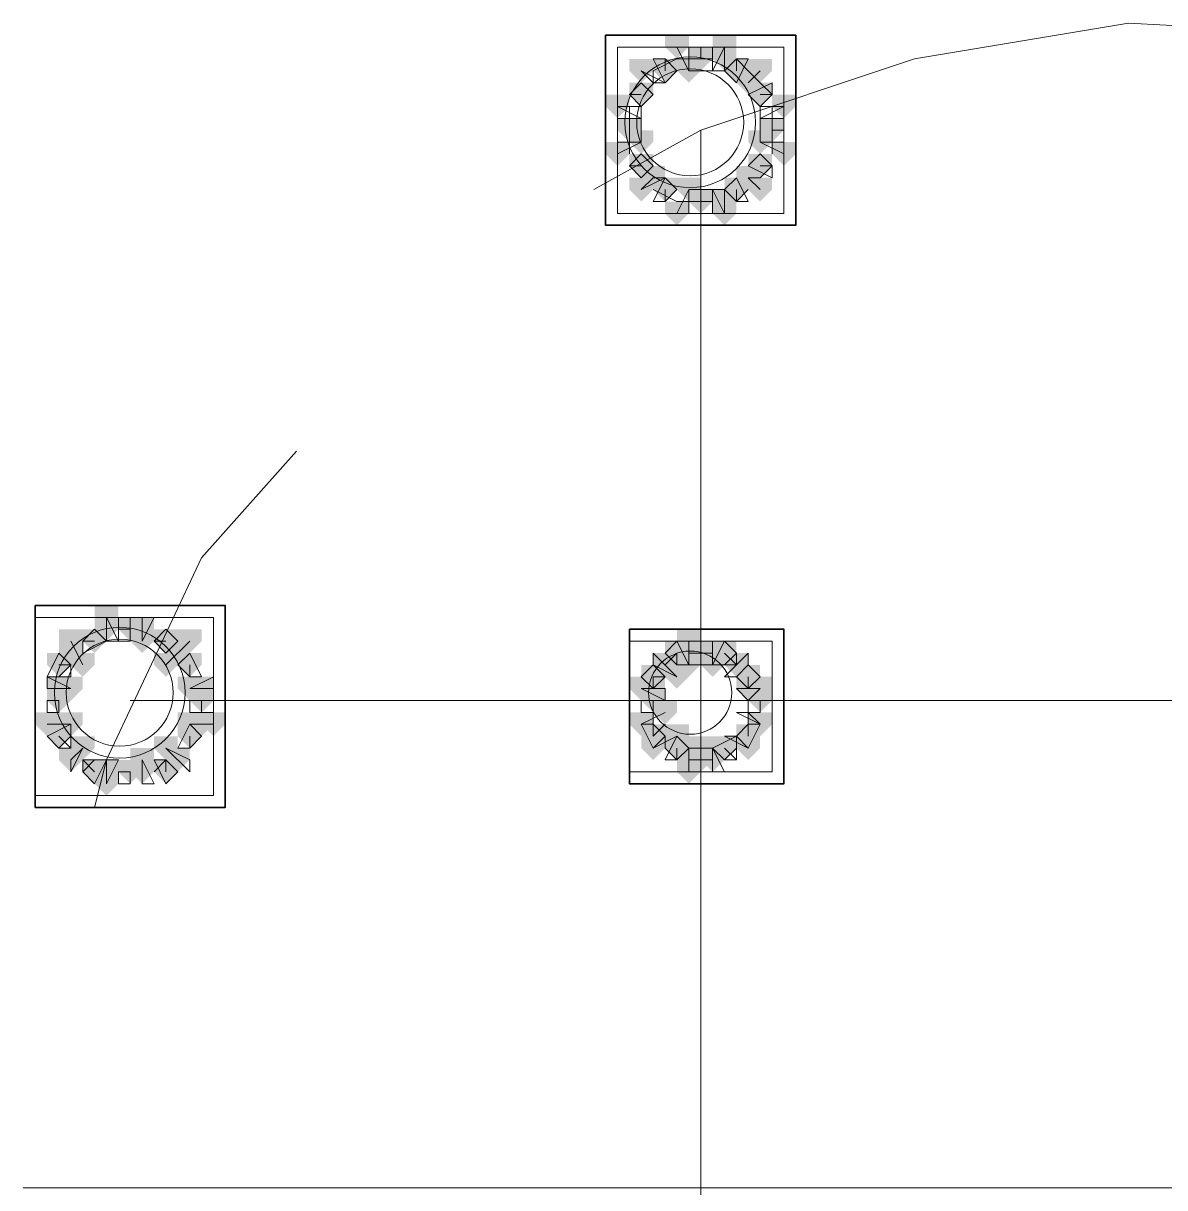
# Model space of a CAD drawing. Header units: millimetres. Extents: x 2315 to 4619, y 1334 to 1897.
# Drawn here: x 4040.04 to 4045.9, y 1554.71 to 1560.69 of the extents above; entities that cross this region are included whole.
import ezdxf

# ---------------------------------------------------------------- set-up
doc = ezdxf.new("R2010")
doc.units = ezdxf.units.MM
for name, color, linetype, true_color in [('PDF_10', 7, 'Continuous', 0x00b85c), ('PDF_AXIS', 7, 'Continuous', 0x00b85c), ('PDF_柱构件', 7, 'Continuous', 0x00b85c), ('PDF_转运站初步方案', 7, 'Continuous', 0x00b85c)]:
    doc.layers.add(name, color=color, linetype=linetype, true_color=true_color)
doc.layers.add('PDF_中心线层', color=1, linetype='Continuous')
doc.layers.add('PDF_粗实线层', color=7, linetype='Continuous')

msp = doc.modelspace()

# ---------------------------------------------------------------- hatches: boundary and pattern name
at = {"layer": 'PDF_10', "transparency": 33554559}
for points in [[(4043.5188, 1560.5703), (4043.4577, 1560.5703), (4043.4577, 1560.5093), (4043.5188, 1560.4482), (4043.5799, 1560.5093), (4043.5799, 1560.5703)], [(4043.5188, 1560.5703), (4043.4577, 1560.5703), (4043.4577, 1560.5093), (4043.5188, 1560.4482), (4043.5799, 1560.5093), (4043.5799, 1560.5703)], [(4043.3355, 1560.5093), (4043.2745, 1560.5093), (4043.2745, 1560.4482), (4043.3355, 1560.3871), (4043.3966, 1560.4482), (4043.3966, 1560.5093)], [(4043.3355, 1560.5093), (4043.2745, 1560.5093), (4043.2745, 1560.4482), (4043.3355, 1560.3871), (4043.3966, 1560.4482), (4043.3966, 1560.5093)], [(4043.702, 1560.5093), (4043.641, 1560.5093), (4043.641, 1560.4482), (4043.702, 1560.3871), (4043.7631, 1560.4482), (4043.7631, 1560.5093)], [(4043.702, 1560.5093), (4043.641, 1560.5093), (4043.641, 1560.4482), (4043.702, 1560.3871), (4043.7631, 1560.4482), (4043.7631, 1560.5093)], [(4043.2134, 1560.3871), (4043.1523, 1560.3871), (4043.1523, 1560.326), (4043.2134, 1560.2649), (4043.2745, 1560.326), (4043.2745, 1560.3871)], [(4043.2134, 1560.3871), (4043.1523, 1560.3871), (4043.1523, 1560.326), (4043.2134, 1560.2649), (4043.2745, 1560.326), (4043.2745, 1560.3871)], [(4043.8242, 1560.3871), (4043.7631, 1560.3871), (4043.7631, 1560.326), (4043.8242, 1560.2649), (4043.8853, 1560.326), (4043.8853, 1560.3871)], [(4043.8242, 1560.3871), (4043.7631, 1560.3871), (4043.7631, 1560.326), (4043.8242, 1560.2649), (4043.8853, 1560.326), (4043.8853, 1560.3871)], [(4043.1523, 1560.2039), (4043.0912, 1560.2039), (4043.0912, 1560.1428), (4043.1523, 1560.0817), (4043.2134, 1560.1428), (4043.2134, 1560.2039)], [(4043.1523, 1560.2039), (4043.0912, 1560.2039), (4043.0912, 1560.1428), (4043.1523, 1560.0817), (4043.2134, 1560.1428), (4043.2134, 1560.2039)], [(4043.1523, 1560.2039), (4043.0912, 1560.2039), (4043.0912, 1560.1428), (4043.1523, 1560.0817), (4043.2134, 1560.1428), (4043.2134, 1560.2039)], [(4043.8853, 1560.2039), (4043.8242, 1560.2039), (4043.8242, 1560.1428), (4043.8853, 1560.0817), (4043.9464, 1560.1428), (4043.9464, 1560.2039)], [(4043.8853, 1560.2039), (4043.8242, 1560.2039), (4043.8242, 1560.1428), (4043.8853, 1560.0817), (4043.9464, 1560.1428), (4043.9464, 1560.2039)], [(4043.2134, 1560.0206), (4043.1523, 1560.0206), (4043.1523, 1559.9595), (4043.2134, 1559.8985), (4043.2745, 1559.9595), (4043.2745, 1560.0206)], [(4043.2134, 1560.0206), (4043.1523, 1560.0206), (4043.1523, 1559.9595), (4043.2134, 1559.8985), (4043.2745, 1559.9595), (4043.2745, 1560.0206)], [(4043.8242, 1560.0206), (4043.7631, 1560.0206), (4043.7631, 1559.9595), (4043.8242, 1559.8985), (4043.8853, 1559.9595), (4043.8853, 1560.0206)], [(4043.8242, 1560.0206), (4043.7631, 1560.0206), (4043.7631, 1559.9595), (4043.8242, 1559.8985), (4043.8853, 1559.9595), (4043.8853, 1560.0206)], [(4043.3355, 1559.8985), (4043.2745, 1559.8985), (4043.2745, 1559.8374), (4043.3355, 1559.7763), (4043.3966, 1559.8374), (4043.3966, 1559.8985)], [(4043.3355, 1559.8985), (4043.2745, 1559.8985), (4043.2745, 1559.8374), (4043.3355, 1559.7763), (4043.3966, 1559.8374), (4043.3966, 1559.8985)], [(4043.702, 1559.8985), (4043.641, 1559.8985), (4043.641, 1559.8374), (4043.702, 1559.7763), (4043.7631, 1559.8374), (4043.7631, 1559.8985)], [(4043.702, 1559.8985), (4043.641, 1559.8985), (4043.641, 1559.8374), (4043.702, 1559.7763), (4043.7631, 1559.8374), (4043.7631, 1559.8985)], [(4043.5188, 1559.8374), (4043.4577, 1559.8374), (4043.4577, 1559.7763), (4043.5188, 1559.7152), (4043.5799, 1559.7763), (4043.5799, 1559.8374)], [(4043.5188, 1559.8374), (4043.4577, 1559.8374), (4043.4577, 1559.7763), (4043.5188, 1559.7152), (4043.5799, 1559.7763), (4043.5799, 1559.8374)], [(4040.5869, 1557.6385), (4040.5258, 1557.6385), (4040.5258, 1557.5774), (4040.5869, 1557.5163), (4040.648, 1557.5774), (4040.648, 1557.6385)], [(4040.5869, 1557.6385), (4040.5258, 1557.6385), (4040.5258, 1557.5774), (4040.5869, 1557.5163), (4040.648, 1557.5774), (4040.648, 1557.6385)], [(4040.4037, 1557.5774), (4040.3426, 1557.5774), (4040.3426, 1557.5163), (4040.4037, 1557.4552), (4040.4647, 1557.5163), (4040.4647, 1557.5774)], [(4040.4037, 1557.5774), (4040.3426, 1557.5774), (4040.3426, 1557.5163), (4040.4037, 1557.4552), (4040.4647, 1557.5163), (4040.4647, 1557.5774)], [(4040.7701, 1557.5774), (4040.7091, 1557.5774), (4040.7091, 1557.5163), (4040.7701, 1557.4552), (4040.8312, 1557.5163), (4040.8312, 1557.5774)], [(4040.7701, 1557.5774), (4040.7091, 1557.5774), (4040.7091, 1557.5163), (4040.7701, 1557.4552), (4040.8312, 1557.5163), (4040.8312, 1557.5774)], [(4040.7701, 1557.5774), (4040.7091, 1557.5774), (4040.7091, 1557.5163), (4040.7701, 1557.4552), (4040.8312, 1557.5163), (4040.8312, 1557.5774)], [(4043.3966, 1557.5163), (4043.3355, 1557.5163), (4043.3355, 1557.4552), (4043.3966, 1557.3941), (4043.4577, 1557.4552), (4043.4577, 1557.5163)], [(4043.3966, 1557.5163), (4043.3355, 1557.5163), (4043.3355, 1557.4552), (4043.3966, 1557.3941), (4043.4577, 1557.4552), (4043.4577, 1557.5163)], [(4043.5188, 1557.5163), (4043.4577, 1557.5163), (4043.4577, 1557.4552), (4043.5188, 1557.3941), (4043.5799, 1557.4552), (4043.5799, 1557.5163)], [(4043.5188, 1557.5163), (4043.4577, 1557.5163), (4043.4577, 1557.4552), (4043.5188, 1557.3941), (4043.5799, 1557.4552), (4043.5799, 1557.5163)], [(4043.641, 1557.5163), (4043.5799, 1557.5163), (4043.5799, 1557.4552), (4043.641, 1557.3941), (4043.702, 1557.4552), (4043.702, 1557.5163)], [(4043.641, 1557.5163), (4043.5799, 1557.5163), (4043.5799, 1557.4552), (4043.641, 1557.3941), (4043.702, 1557.4552), (4043.702, 1557.5163)], [(4040.2204, 1557.4552), (4040.1593, 1557.4552), (4040.1593, 1557.3941), (4040.2204, 1557.333), (4040.2815, 1557.3941), (4040.2815, 1557.4552)], [(4040.2204, 1557.4552), (4040.1593, 1557.4552), (4040.1593, 1557.3941), (4040.2204, 1557.333), (4040.2815, 1557.3941), (4040.2815, 1557.4552)], [(4040.8923, 1557.4552), (4040.8312, 1557.4552), (4040.8312, 1557.3941), (4040.8923, 1557.333), (4040.9534, 1557.3941), (4040.9534, 1557.4552)], [(4040.8923, 1557.4552), (4040.8312, 1557.4552), (4040.8312, 1557.3941), (4040.8923, 1557.333), (4040.9534, 1557.3941), (4040.9534, 1557.4552)], [(4040.8923, 1557.4552), (4040.8312, 1557.4552), (4040.8312, 1557.3941), (4040.8923, 1557.333), (4040.9534, 1557.3941), (4040.9534, 1557.4552)], [(4043.2745, 1557.3941), (4043.2134, 1557.3941), (4043.2134, 1557.333), (4043.2745, 1557.272), (4043.3355, 1557.333), (4043.3355, 1557.3941)], [(4043.2745, 1557.3941), (4043.2134, 1557.3941), (4043.2134, 1557.333), (4043.2745, 1557.272), (4043.3355, 1557.333), (4043.3355, 1557.3941)], [(4043.7631, 1557.3941), (4043.702, 1557.3941), (4043.702, 1557.333), (4043.7631, 1557.272), (4043.8242, 1557.333), (4043.8242, 1557.3941)], [(4043.7631, 1557.3941), (4043.702, 1557.3941), (4043.702, 1557.333), (4043.7631, 1557.272), (4043.8242, 1557.333), (4043.8242, 1557.3941)], [(4043.7631, 1557.3941), (4043.702, 1557.3941), (4043.702, 1557.333), (4043.7631, 1557.272), (4043.8242, 1557.333), (4043.8242, 1557.3941)], [(4040.2204, 1557.272), (4040.1593, 1557.272), (4040.1593, 1557.2109), (4040.2204, 1557.1498), (4040.2815, 1557.2109), (4040.2815, 1557.272)], [(4040.2204, 1557.272), (4040.1593, 1557.272), (4040.1593, 1557.2109), (4040.2204, 1557.1498), (4040.2815, 1557.2109), (4040.2815, 1557.272)], [(4040.9534, 1557.272), (4040.8923, 1557.272), (4040.8923, 1557.2109), (4040.9534, 1557.1498), (4041.0145, 1557.2109), (4041.0145, 1557.272)], [(4040.9534, 1557.272), (4040.8923, 1557.272), (4040.8923, 1557.2109), (4040.9534, 1557.1498), (4041.0145, 1557.2109), (4041.0145, 1557.272)], [(4043.2745, 1557.272), (4043.2134, 1557.272), (4043.2134, 1557.2109), (4043.2745, 1557.1498), (4043.3355, 1557.2109), (4043.3355, 1557.272)], [(4043.2745, 1557.272), (4043.2134, 1557.272), (4043.2134, 1557.2109), (4043.2745, 1557.1498), (4043.3355, 1557.2109), (4043.3355, 1557.272)], [(4043.8242, 1557.272), (4043.7631, 1557.272), (4043.7631, 1557.2109), (4043.8242, 1557.1498), (4043.8853, 1557.2109), (4043.8853, 1557.272)], [(4043.8242, 1557.272), (4043.7631, 1557.272), (4043.7631, 1557.2109), (4043.8242, 1557.1498), (4043.8853, 1557.2109), (4043.8853, 1557.272)], [(4040.2204, 1557.0887), (4040.1593, 1557.0887), (4040.1593, 1557.0276), (4040.2204, 1556.9666), (4040.2815, 1557.0276), (4040.2815, 1557.0887)], [(4040.2204, 1557.0887), (4040.1593, 1557.0887), (4040.1593, 1557.0276), (4040.2204, 1556.9666), (4040.2815, 1557.0276), (4040.2815, 1557.0887)], [(4040.8923, 1557.0887), (4040.8312, 1557.0887), (4040.8312, 1557.0276), (4040.8923, 1556.9666), (4040.9534, 1557.0276), (4040.9534, 1557.0887)], [(4040.8923, 1557.0887), (4040.8312, 1557.0887), (4040.8312, 1557.0276), (4040.8923, 1556.9666), (4040.9534, 1557.0276), (4040.9534, 1557.0887)], [(4043.2745, 1557.0887), (4043.2134, 1557.0887), (4043.2134, 1557.0276), (4043.2745, 1556.9666), (4043.3355, 1557.0276), (4043.3355, 1557.0887)], [(4043.2745, 1557.0887), (4043.2134, 1557.0887), (4043.2134, 1557.0276), (4043.2745, 1556.9666), (4043.3355, 1557.0276), (4043.3355, 1557.0887)], [(4043.7631, 1557.0887), (4043.702, 1557.0887), (4043.702, 1557.0276), (4043.7631, 1556.9666), (4043.8242, 1557.0276), (4043.8242, 1557.0887)], [(4043.7631, 1557.0887), (4043.702, 1557.0887), (4043.702, 1557.0276), (4043.7631, 1556.9666), (4043.8242, 1557.0276), (4043.8242, 1557.0887)], [(4043.3966, 1557.0276), (4043.3355, 1557.0276), (4043.3355, 1556.9666), (4043.3966, 1556.9055), (4043.4577, 1556.9666), (4043.4577, 1557.0276)], [(4043.3966, 1557.0276), (4043.3355, 1557.0276), (4043.3355, 1556.9666), (4043.3966, 1556.9055), (4043.4577, 1556.9666), (4043.4577, 1557.0276)], [(4043.641, 1557.0276), (4043.5799, 1557.0276), (4043.5799, 1556.9666), (4043.641, 1556.9055), (4043.702, 1556.9666), (4043.702, 1557.0276)], [(4043.641, 1557.0276), (4043.5799, 1557.0276), (4043.5799, 1556.9666), (4043.641, 1556.9055), (4043.702, 1556.9666), (4043.702, 1557.0276)], [(4043.5188, 1556.9666), (4043.4577, 1556.9666), (4043.4577, 1556.9055), (4043.5188, 1556.8444), (4043.5799, 1556.9055), (4043.5799, 1556.9666)], [(4043.5188, 1556.9666), (4043.4577, 1556.9666), (4043.4577, 1556.9055), (4043.5188, 1556.8444), (4043.5799, 1556.9055), (4043.5799, 1556.9666)], [(4040.4037, 1556.9055), (4040.3426, 1556.9055), (4040.3426, 1556.8444), (4040.4037, 1556.7833), (4040.4647, 1556.8444), (4040.4647, 1556.9055)], [(4040.4037, 1556.9055), (4040.3426, 1556.9055), (4040.3426, 1556.8444), (4040.4037, 1556.7833), (4040.4647, 1556.8444), (4040.4647, 1556.9055)], [(4040.5869, 1556.9055), (4040.5258, 1556.9055), (4040.5258, 1556.8444), (4040.5869, 1556.7833), (4040.648, 1556.8444), (4040.648, 1556.9055)], [(4040.5869, 1556.9055), (4040.5258, 1556.9055), (4040.5258, 1556.8444), (4040.5869, 1556.7833), (4040.648, 1556.8444), (4040.648, 1556.9055)], [(4040.7701, 1556.9055), (4040.7091, 1556.9055), (4040.7091, 1556.8444), (4040.7701, 1556.7833), (4040.8312, 1556.8444), (4040.8312, 1556.9055)], [(4040.7701, 1556.9055), (4040.7091, 1556.9055), (4040.7091, 1556.8444), (4040.7701, 1556.7833), (4040.8312, 1556.8444), (4040.8312, 1556.9055)]]:
    msp.add_hatch(color=256, dxfattribs=at).paths.add_polyline_path(points)
at = {"layer": 'PDF_柱构件', "transparency": 33554559}
for points in [[(4043.3966, 1560.6314), (4043.3355, 1560.6314), (4043.3355, 1560.5703), (4043.3966, 1560.5093), (4043.4577, 1560.5703), (4043.4577, 1560.6314)], [(4043.641, 1560.6314), (4043.5799, 1560.6314), (4043.5799, 1560.5703), (4043.641, 1560.5093), (4043.702, 1560.5703), (4043.702, 1560.6314)], [(4043.641, 1560.5703), (4043.5799, 1560.5703), (4043.5799, 1560.5093), (4043.641, 1560.4482), (4043.702, 1560.5093), (4043.702, 1560.5703)], [(4043.2134, 1560.5093), (4043.1523, 1560.5093), (4043.1523, 1560.4482), (4043.2134, 1560.3871), (4043.2745, 1560.4482), (4043.2745, 1560.5093)], [(4043.4577, 1560.5093), (4043.3966, 1560.5093), (4043.3966, 1560.4482), (4043.4577, 1560.3871), (4043.5188, 1560.4482), (4043.5188, 1560.5093)], [(4043.8242, 1560.5093), (4043.7631, 1560.5093), (4043.7631, 1560.4482), (4043.8242, 1560.3871), (4043.8853, 1560.4482), (4043.8853, 1560.5093)], [(4043.7631, 1560.4482), (4043.702, 1560.4482), (4043.702, 1560.3871), (4043.7631, 1560.326), (4043.8242, 1560.3871), (4043.8242, 1560.4482)], [(4043.0912, 1560.326), (4043.0301, 1560.326), (4043.0301, 1560.2649), (4043.0912, 1560.2039), (4043.1523, 1560.2649), (4043.1523, 1560.326)], [(4043.9464, 1560.326), (4043.8853, 1560.326), (4043.8853, 1560.2649), (4043.9464, 1560.2039), (4044.0074, 1560.2649), (4044.0074, 1560.326)], [(4043.2134, 1560.1428), (4043.1523, 1560.1428), (4043.1523, 1560.0817), (4043.2134, 1560.0206), (4043.2745, 1560.0817), (4043.2745, 1560.1428)], [(4043.8242, 1560.1428), (4043.7631, 1560.1428), (4043.7631, 1560.0817), (4043.8242, 1560.0206), (4043.8853, 1560.0817), (4043.8853, 1560.1428)], [(4043.0912, 1560.0817), (4043.0301, 1560.0817), (4043.0301, 1560.0206), (4043.0912, 1559.9595), (4043.1523, 1560.0206), (4043.1523, 1560.0817)], [(4043.9464, 1560.0817), (4043.8853, 1560.0817), (4043.8853, 1560.0206), (4043.9464, 1559.9595), (4044.0074, 1560.0206), (4044.0074, 1560.0817)], [(4043.2745, 1559.9595), (4043.2134, 1559.9595), (4043.2134, 1559.8985), (4043.2745, 1559.8374), (4043.3355, 1559.8985), (4043.3355, 1559.9595)], [(4043.7631, 1559.9595), (4043.702, 1559.9595), (4043.702, 1559.8985), (4043.7631, 1559.8374), (4043.8242, 1559.8985), (4043.8242, 1559.9595)], [(4043.2134, 1559.8985), (4043.1523, 1559.8985), (4043.1523, 1559.8374), (4043.2134, 1559.7763), (4043.2745, 1559.8374), (4043.2745, 1559.8985)], [(4043.4577, 1559.8985), (4043.3966, 1559.8985), (4043.3966, 1559.8374), (4043.4577, 1559.7763), (4043.5188, 1559.8374), (4043.5188, 1559.8985)], [(4043.8242, 1559.8985), (4043.7631, 1559.8985), (4043.7631, 1559.8374), (4043.8242, 1559.7763), (4043.8853, 1559.8374), (4043.8853, 1559.8985)], [(4043.641, 1559.8374), (4043.5799, 1559.8374), (4043.5799, 1559.7763), (4043.641, 1559.7152), (4043.702, 1559.7763), (4043.702, 1559.8374)], [(4043.3966, 1559.7763), (4043.3355, 1559.7763), (4043.3355, 1559.7152), (4043.3966, 1559.6541), (4043.4577, 1559.7152), (4043.4577, 1559.7763)], [(4043.641, 1559.7763), (4043.5799, 1559.7763), (4043.5799, 1559.7152), (4043.641, 1559.6541), (4043.702, 1559.7152), (4043.702, 1559.7763)], [(4040.4647, 1557.6995), (4040.4037, 1557.6995), (4040.4037, 1557.6385), (4040.4647, 1557.5774), (4040.5258, 1557.6385), (4040.5258, 1557.6995)], [(4040.4647, 1557.6385), (4040.4037, 1557.6385), (4040.4037, 1557.5774), (4040.4647, 1557.5163), (4040.5258, 1557.5774), (4040.5258, 1557.6385)], [(4040.648, 1557.6385), (4040.5869, 1557.6385), (4040.5869, 1557.5774), (4040.648, 1557.5163), (4040.7091, 1557.5774), (4040.7091, 1557.6385)], [(4040.2815, 1557.5774), (4040.2204, 1557.5774), (4040.2204, 1557.5163), (4040.2815, 1557.4552), (4040.3426, 1557.5163), (4040.3426, 1557.5774)], [(4040.648, 1557.5774), (4040.5869, 1557.5774), (4040.5869, 1557.5163), (4040.648, 1557.4552), (4040.7091, 1557.5163), (4040.7091, 1557.5774)], [(4040.8923, 1557.5774), (4040.8312, 1557.5774), (4040.8312, 1557.5163), (4040.8923, 1557.4552), (4040.9534, 1557.5163), (4040.9534, 1557.5774)], [(4043.4577, 1557.5774), (4043.3966, 1557.5774), (4043.3966, 1557.5163), (4043.4577, 1557.4552), (4043.5188, 1557.5163), (4043.5188, 1557.5774)], [(4040.2815, 1557.5163), (4040.2204, 1557.5163), (4040.2204, 1557.4552), (4040.2815, 1557.3941), (4040.3426, 1557.4552), (4040.3426, 1557.5163)], [(4040.8312, 1557.5163), (4040.7701, 1557.5163), (4040.7701, 1557.4552), (4040.8312, 1557.3941), (4040.8923, 1557.4552), (4040.8923, 1557.5163)], [(4043.4577, 1557.5163), (4043.3966, 1557.5163), (4043.3966, 1557.4552), (4043.4577, 1557.3941), (4043.5188, 1557.4552), (4043.5188, 1557.5163)], [(4043.5799, 1557.5163), (4043.5188, 1557.5163), (4043.5188, 1557.4552), (4043.5799, 1557.3941), (4043.641, 1557.4552), (4043.641, 1557.5163)], [(4040.3426, 1557.4552), (4040.2815, 1557.4552), (4040.2815, 1557.3941), (4040.3426, 1557.333), (4040.4037, 1557.3941), (4040.4037, 1557.4552)], [(4040.7701, 1557.4552), (4040.7091, 1557.4552), (4040.7091, 1557.3941), (4040.7701, 1557.333), (4040.8312, 1557.3941), (4040.8312, 1557.4552)], [(4043.3355, 1557.4552), (4043.2745, 1557.4552), (4043.2745, 1557.3941), (4043.3355, 1557.333), (4043.3966, 1557.3941), (4043.3966, 1557.4552)], [(4043.4577, 1557.4552), (4043.3966, 1557.4552), (4043.3966, 1557.3941), (4043.4577, 1557.333), (4043.5188, 1557.3941), (4043.5188, 1557.4552)], [(4043.5799, 1557.4552), (4043.5188, 1557.4552), (4043.5188, 1557.3941), (4043.5799, 1557.333), (4043.641, 1557.3941), (4043.641, 1557.4552)], [(4043.702, 1557.4552), (4043.641, 1557.4552), (4043.641, 1557.3941), (4043.702, 1557.333), (4043.7631, 1557.3941), (4043.7631, 1557.4552)], [(4043.3966, 1557.3941), (4043.3355, 1557.3941), (4043.3355, 1557.333), (4043.3966, 1557.272), (4043.4577, 1557.333), (4043.4577, 1557.3941)], [(4040.2204, 1557.333), (4040.1593, 1557.333), (4040.1593, 1557.272), (4040.2204, 1557.2109), (4040.2815, 1557.272), (4040.2815, 1557.333)], [(4040.2815, 1557.333), (4040.2204, 1557.333), (4040.2204, 1557.272), (4040.2815, 1557.2109), (4040.3426, 1557.272), (4040.3426, 1557.333)], [(4040.8923, 1557.333), (4040.8312, 1557.333), (4040.8312, 1557.272), (4040.8923, 1557.2109), (4040.9534, 1557.272), (4040.9534, 1557.333)], [(4040.9534, 1557.333), (4040.8923, 1557.333), (4040.8923, 1557.272), (4040.9534, 1557.2109), (4041.0145, 1557.272), (4041.0145, 1557.333)], [(4043.2134, 1557.333), (4043.1523, 1557.333), (4043.1523, 1557.272), (4043.2134, 1557.2109), (4043.2745, 1557.272), (4043.2745, 1557.333)], [(4043.2745, 1557.333), (4043.2134, 1557.333), (4043.2134, 1557.272), (4043.2745, 1557.2109), (4043.3355, 1557.272), (4043.3355, 1557.333)], [(4043.7631, 1557.333), (4043.702, 1557.333), (4043.702, 1557.272), (4043.7631, 1557.2109), (4043.8242, 1557.272), (4043.8242, 1557.333)], [(4043.8242, 1557.333), (4043.7631, 1557.333), (4043.7631, 1557.272), (4043.8242, 1557.2109), (4043.8853, 1557.272), (4043.8853, 1557.333)], [(4043.3355, 1557.2109), (4043.2745, 1557.2109), (4043.2745, 1557.1498), (4043.3355, 1557.0887), (4043.3966, 1557.1498), (4043.3966, 1557.2109)], [(4040.1593, 1557.1498), (4040.0982, 1557.1498), (4040.0982, 1557.0887), (4040.1593, 1557.0276), (4040.2204, 1557.0887), (4040.2204, 1557.1498)], [(4040.2204, 1557.1498), (4040.1593, 1557.1498), (4040.1593, 1557.0887), (4040.2204, 1557.0276), (4040.2815, 1557.0887), (4040.2815, 1557.1498)], [(4040.2815, 1557.1498), (4040.2204, 1557.1498), (4040.2204, 1557.0887), (4040.2815, 1557.0276), (4040.3426, 1557.0887), (4040.3426, 1557.1498)], [(4040.8923, 1557.1498), (4040.8312, 1557.1498), (4040.8312, 1557.0887), (4040.8923, 1557.0276), (4040.9534, 1557.0887), (4040.9534, 1557.1498)], [(4040.9534, 1557.1498), (4040.8923, 1557.1498), (4040.8923, 1557.0887), (4040.9534, 1557.0276), (4041.0145, 1557.0887), (4041.0145, 1557.1498)], [(4041.0145, 1557.1498), (4040.9534, 1557.1498), (4040.9534, 1557.0887), (4041.0145, 1557.0276), (4041.0755, 1557.0887), (4041.0755, 1557.1498)], [(4043.2134, 1557.1498), (4043.1523, 1557.1498), (4043.1523, 1557.0887), (4043.2134, 1557.0276), (4043.2745, 1557.0887), (4043.2745, 1557.1498)], [(4043.8242, 1557.1498), (4043.7631, 1557.1498), (4043.7631, 1557.0887), (4043.8242, 1557.0276), (4043.8853, 1557.0887), (4043.8853, 1557.1498)], [(4043.3966, 1557.0887), (4043.3355, 1557.0887), (4043.3355, 1557.0276), (4043.3966, 1556.9666), (4043.4577, 1557.0276), (4043.4577, 1557.0887)], [(4040.3426, 1557.0276), (4040.2815, 1557.0276), (4040.2815, 1556.9666), (4040.3426, 1556.9055), (4040.4037, 1556.9666), (4040.4037, 1557.0276)], [(4040.7701, 1557.0276), (4040.7091, 1557.0276), (4040.7091, 1556.9666), (4040.7701, 1556.9055), (4040.8312, 1556.9666), (4040.8312, 1557.0276)], [(4043.2745, 1557.0276), (4043.2134, 1557.0276), (4043.2134, 1556.9666), (4043.2745, 1556.9055), (4043.3355, 1556.9666), (4043.3355, 1557.0276)], [(4043.4577, 1557.0276), (4043.3966, 1557.0276), (4043.3966, 1556.9666), (4043.4577, 1556.9055), (4043.5188, 1556.9666), (4043.5188, 1557.0276)], [(4043.5799, 1557.0276), (4043.5188, 1557.0276), (4043.5188, 1556.9666), (4043.5799, 1556.9055), (4043.641, 1556.9666), (4043.641, 1557.0276)], [(4043.7631, 1557.0276), (4043.702, 1557.0276), (4043.702, 1556.9666), (4043.7631, 1556.9055), (4043.8242, 1556.9666), (4043.8242, 1557.0276)], [(4040.2815, 1556.9666), (4040.2204, 1556.9666), (4040.2204, 1556.9055), (4040.2815, 1556.8444), (4040.3426, 1556.9055), (4040.3426, 1556.9666)], [(4040.648, 1556.9666), (4040.5869, 1556.9666), (4040.5869, 1556.9055), (4040.648, 1556.8444), (4040.7091, 1556.9055), (4040.7091, 1556.9666)], [(4040.8312, 1556.9666), (4040.7701, 1556.9666), (4040.7701, 1556.9055), (4040.8312, 1556.8444), (4040.8923, 1556.9055), (4040.8923, 1556.9666)], [(4043.4577, 1556.9666), (4043.3966, 1556.9666), (4043.3966, 1556.9055), (4043.4577, 1556.8444), (4043.5188, 1556.9055), (4043.5188, 1556.9666)], [(4043.5799, 1556.9666), (4043.5188, 1556.9666), (4043.5188, 1556.9055), (4043.5799, 1556.8444), (4043.641, 1556.9055), (4043.641, 1556.9666)], [(4040.4647, 1556.9055), (4040.4037, 1556.9055), (4040.4037, 1556.8444), (4040.4647, 1556.7833), (4040.5258, 1556.8444), (4040.5258, 1556.9055)], [(4040.648, 1556.9055), (4040.5869, 1556.9055), (4040.5869, 1556.8444), (4040.648, 1556.7833), (4040.7091, 1556.8444), (4040.7091, 1556.9055)], [(4043.4577, 1556.9055), (4043.3966, 1556.9055), (4043.3966, 1556.8444), (4043.4577, 1556.7833), (4043.5188, 1556.8444), (4043.5188, 1556.9055)], [(4040.4647, 1556.8444), (4040.4037, 1556.8444), (4040.4037, 1556.7833), (4040.4647, 1556.7222), (4040.5258, 1556.7833), (4040.5258, 1556.8444)]]:
    msp.add_hatch(color=256, dxfattribs=at).paths.add_polyline_path(points)
at = {"layer": 'PDF_转运站初步方案', "transparency": 33554559}
for points in [[(4043.5188, 1560.5703), (4043.4577, 1560.5703), (4043.4577, 1560.5093), (4043.5188, 1560.4482), (4043.5799, 1560.5093), (4043.5799, 1560.5703)], [(4043.5188, 1560.5703), (4043.4577, 1560.5703), (4043.4577, 1560.5093), (4043.5188, 1560.4482), (4043.5799, 1560.5093), (4043.5799, 1560.5703)], [(4043.3355, 1560.5093), (4043.2745, 1560.5093), (4043.2745, 1560.4482), (4043.3355, 1560.3871), (4043.3966, 1560.4482), (4043.3966, 1560.5093)], [(4043.3355, 1560.5093), (4043.2745, 1560.5093), (4043.2745, 1560.4482), (4043.3355, 1560.3871), (4043.3966, 1560.4482), (4043.3966, 1560.5093)], [(4043.702, 1560.5093), (4043.641, 1560.5093), (4043.641, 1560.4482), (4043.702, 1560.3871), (4043.7631, 1560.4482), (4043.7631, 1560.5093)], [(4043.702, 1560.5093), (4043.641, 1560.5093), (4043.641, 1560.4482), (4043.702, 1560.3871), (4043.7631, 1560.4482), (4043.7631, 1560.5093)], [(4043.2134, 1560.3871), (4043.1523, 1560.3871), (4043.1523, 1560.326), (4043.2134, 1560.2649), (4043.2745, 1560.326), (4043.2745, 1560.3871)], [(4043.2134, 1560.3871), (4043.1523, 1560.3871), (4043.1523, 1560.326), (4043.2134, 1560.2649), (4043.2745, 1560.326), (4043.2745, 1560.3871)], [(4043.8242, 1560.3871), (4043.7631, 1560.3871), (4043.7631, 1560.326), (4043.8242, 1560.2649), (4043.8853, 1560.326), (4043.8853, 1560.3871)], [(4043.8242, 1560.3871), (4043.7631, 1560.3871), (4043.7631, 1560.326), (4043.8242, 1560.2649), (4043.8853, 1560.326), (4043.8853, 1560.3871)], [(4043.1523, 1560.2039), (4043.0912, 1560.2039), (4043.0912, 1560.1428), (4043.1523, 1560.0817), (4043.2134, 1560.1428), (4043.2134, 1560.2039)], [(4043.1523, 1560.2039), (4043.0912, 1560.2039), (4043.0912, 1560.1428), (4043.1523, 1560.0817), (4043.2134, 1560.1428), (4043.2134, 1560.2039)], [(4043.8853, 1560.2039), (4043.8242, 1560.2039), (4043.8242, 1560.1428), (4043.8853, 1560.0817), (4043.9464, 1560.1428), (4043.9464, 1560.2039)], [(4043.8853, 1560.2039), (4043.8242, 1560.2039), (4043.8242, 1560.1428), (4043.8853, 1560.0817), (4043.9464, 1560.1428), (4043.9464, 1560.2039)], [(4043.2134, 1560.0206), (4043.1523, 1560.0206), (4043.1523, 1559.9595), (4043.2134, 1559.8985), (4043.2745, 1559.9595), (4043.2745, 1560.0206)], [(4043.2134, 1560.0206), (4043.1523, 1560.0206), (4043.1523, 1559.9595), (4043.2134, 1559.8985), (4043.2745, 1559.9595), (4043.2745, 1560.0206)], [(4043.8242, 1560.0206), (4043.7631, 1560.0206), (4043.7631, 1559.9595), (4043.8242, 1559.8985), (4043.8853, 1559.9595), (4043.8853, 1560.0206)], [(4043.8242, 1560.0206), (4043.7631, 1560.0206), (4043.7631, 1559.9595), (4043.8242, 1559.8985), (4043.8853, 1559.9595), (4043.8853, 1560.0206)], [(4043.3355, 1559.8985), (4043.2745, 1559.8985), (4043.2745, 1559.8374), (4043.3355, 1559.7763), (4043.3966, 1559.8374), (4043.3966, 1559.8985)], [(4043.3355, 1559.8985), (4043.2745, 1559.8985), (4043.2745, 1559.8374), (4043.3355, 1559.7763), (4043.3966, 1559.8374), (4043.3966, 1559.8985)], [(4043.702, 1559.8985), (4043.641, 1559.8985), (4043.641, 1559.8374), (4043.702, 1559.7763), (4043.7631, 1559.8374), (4043.7631, 1559.8985)], [(4043.702, 1559.8985), (4043.641, 1559.8985), (4043.641, 1559.8374), (4043.702, 1559.7763), (4043.7631, 1559.8374), (4043.7631, 1559.8985)], [(4043.5188, 1559.8374), (4043.4577, 1559.8374), (4043.4577, 1559.7763), (4043.5188, 1559.7152), (4043.5799, 1559.7763), (4043.5799, 1559.8374)], [(4043.5188, 1559.8374), (4043.4577, 1559.8374), (4043.4577, 1559.7763), (4043.5188, 1559.7152), (4043.5799, 1559.7763), (4043.5799, 1559.8374)], [(4040.5869, 1557.6385), (4040.5258, 1557.6385), (4040.5258, 1557.5774), (4040.5869, 1557.5163), (4040.648, 1557.5774), (4040.648, 1557.6385)], [(4040.5869, 1557.6385), (4040.5258, 1557.6385), (4040.5258, 1557.5774), (4040.5869, 1557.5163), (4040.648, 1557.5774), (4040.648, 1557.6385)], [(4040.4037, 1557.5774), (4040.3426, 1557.5774), (4040.3426, 1557.5163), (4040.4037, 1557.4552), (4040.4647, 1557.5163), (4040.4647, 1557.5774)], [(4040.4037, 1557.5774), (4040.3426, 1557.5774), (4040.3426, 1557.5163), (4040.4037, 1557.4552), (4040.4647, 1557.5163), (4040.4647, 1557.5774)], [(4040.7701, 1557.5774), (4040.7091, 1557.5774), (4040.7091, 1557.5163), (4040.7701, 1557.4552), (4040.8312, 1557.5163), (4040.8312, 1557.5774)], [(4040.7701, 1557.5774), (4040.7091, 1557.5774), (4040.7091, 1557.5163), (4040.7701, 1557.4552), (4040.8312, 1557.5163), (4040.8312, 1557.5774)], [(4043.3966, 1557.5163), (4043.3355, 1557.5163), (4043.3355, 1557.4552), (4043.3966, 1557.3941), (4043.4577, 1557.4552), (4043.4577, 1557.5163)], [(4043.3966, 1557.5163), (4043.3355, 1557.5163), (4043.3355, 1557.4552), (4043.3966, 1557.3941), (4043.4577, 1557.4552), (4043.4577, 1557.5163)], [(4043.5188, 1557.5163), (4043.4577, 1557.5163), (4043.4577, 1557.4552), (4043.5188, 1557.3941), (4043.5799, 1557.4552), (4043.5799, 1557.5163)], [(4043.5188, 1557.5163), (4043.4577, 1557.5163), (4043.4577, 1557.4552), (4043.5188, 1557.3941), (4043.5799, 1557.4552), (4043.5799, 1557.5163)], [(4043.641, 1557.5163), (4043.5799, 1557.5163), (4043.5799, 1557.4552), (4043.641, 1557.3941), (4043.702, 1557.4552), (4043.702, 1557.5163)], [(4043.641, 1557.5163), (4043.5799, 1557.5163), (4043.5799, 1557.4552), (4043.641, 1557.3941), (4043.702, 1557.4552), (4043.702, 1557.5163)], [(4040.2204, 1557.4552), (4040.1593, 1557.4552), (4040.1593, 1557.3941), (4040.2204, 1557.333), (4040.2815, 1557.3941), (4040.2815, 1557.4552)], [(4040.2204, 1557.4552), (4040.1593, 1557.4552), (4040.1593, 1557.3941), (4040.2204, 1557.333), (4040.2815, 1557.3941), (4040.2815, 1557.4552)], [(4040.8923, 1557.4552), (4040.8312, 1557.4552), (4040.8312, 1557.3941), (4040.8923, 1557.333), (4040.9534, 1557.3941), (4040.9534, 1557.4552)], [(4040.8923, 1557.4552), (4040.8312, 1557.4552), (4040.8312, 1557.3941), (4040.8923, 1557.333), (4040.9534, 1557.3941), (4040.9534, 1557.4552)], [(4043.2745, 1557.3941), (4043.2134, 1557.3941), (4043.2134, 1557.333), (4043.2745, 1557.272), (4043.3355, 1557.333), (4043.3355, 1557.3941)], [(4043.2745, 1557.3941), (4043.2134, 1557.3941), (4043.2134, 1557.333), (4043.2745, 1557.272), (4043.3355, 1557.333), (4043.3355, 1557.3941)], [(4043.7631, 1557.3941), (4043.702, 1557.3941), (4043.702, 1557.333), (4043.7631, 1557.272), (4043.8242, 1557.333), (4043.8242, 1557.3941)], [(4043.7631, 1557.3941), (4043.702, 1557.3941), (4043.702, 1557.333), (4043.7631, 1557.272), (4043.8242, 1557.333), (4043.8242, 1557.3941)], [(4040.2204, 1557.272), (4040.1593, 1557.272), (4040.1593, 1557.2109), (4040.2204, 1557.1498), (4040.2815, 1557.2109), (4040.2815, 1557.272)], [(4040.2204, 1557.272), (4040.1593, 1557.272), (4040.1593, 1557.2109), (4040.2204, 1557.1498), (4040.2815, 1557.2109), (4040.2815, 1557.272)], [(4040.9534, 1557.272), (4040.8923, 1557.272), (4040.8923, 1557.2109), (4040.9534, 1557.1498), (4041.0145, 1557.2109), (4041.0145, 1557.272)], [(4040.9534, 1557.272), (4040.8923, 1557.272), (4040.8923, 1557.2109), (4040.9534, 1557.1498), (4041.0145, 1557.2109), (4041.0145, 1557.272)], [(4043.2745, 1557.272), (4043.2134, 1557.272), (4043.2134, 1557.2109), (4043.2745, 1557.1498), (4043.3355, 1557.2109), (4043.3355, 1557.272)], [(4043.2745, 1557.272), (4043.2134, 1557.272), (4043.2134, 1557.2109), (4043.2745, 1557.1498), (4043.3355, 1557.2109), (4043.3355, 1557.272)], [(4043.8242, 1557.272), (4043.7631, 1557.272), (4043.7631, 1557.2109), (4043.8242, 1557.1498), (4043.8853, 1557.2109), (4043.8853, 1557.272)], [(4043.8242, 1557.272), (4043.7631, 1557.272), (4043.7631, 1557.2109), (4043.8242, 1557.1498), (4043.8853, 1557.2109), (4043.8853, 1557.272)], [(4040.2204, 1557.0887), (4040.1593, 1557.0887), (4040.1593, 1557.0276), (4040.2204, 1556.9666), (4040.2815, 1557.0276), (4040.2815, 1557.0887)], [(4040.2204, 1557.0887), (4040.1593, 1557.0887), (4040.1593, 1557.0276), (4040.2204, 1556.9666), (4040.2815, 1557.0276), (4040.2815, 1557.0887)], [(4040.8923, 1557.0887), (4040.8312, 1557.0887), (4040.8312, 1557.0276), (4040.8923, 1556.9666), (4040.9534, 1557.0276), (4040.9534, 1557.0887)], [(4040.8923, 1557.0887), (4040.8312, 1557.0887), (4040.8312, 1557.0276), (4040.8923, 1556.9666), (4040.9534, 1557.0276), (4040.9534, 1557.0887)], [(4043.2745, 1557.0887), (4043.2134, 1557.0887), (4043.2134, 1557.0276), (4043.2745, 1556.9666), (4043.3355, 1557.0276), (4043.3355, 1557.0887)], [(4043.2745, 1557.0887), (4043.2134, 1557.0887), (4043.2134, 1557.0276), (4043.2745, 1556.9666), (4043.3355, 1557.0276), (4043.3355, 1557.0887)], [(4043.7631, 1557.0887), (4043.702, 1557.0887), (4043.702, 1557.0276), (4043.7631, 1556.9666), (4043.8242, 1557.0276), (4043.8242, 1557.0887)], [(4043.7631, 1557.0887), (4043.702, 1557.0887), (4043.702, 1557.0276), (4043.7631, 1556.9666), (4043.8242, 1557.0276), (4043.8242, 1557.0887)], [(4043.3966, 1557.0276), (4043.3355, 1557.0276), (4043.3355, 1556.9666), (4043.3966, 1556.9055), (4043.4577, 1556.9666), (4043.4577, 1557.0276)], [(4043.3966, 1557.0276), (4043.3355, 1557.0276), (4043.3355, 1556.9666), (4043.3966, 1556.9055), (4043.4577, 1556.9666), (4043.4577, 1557.0276)], [(4043.641, 1557.0276), (4043.5799, 1557.0276), (4043.5799, 1556.9666), (4043.641, 1556.9055), (4043.702, 1556.9666), (4043.702, 1557.0276)], [(4043.641, 1557.0276), (4043.5799, 1557.0276), (4043.5799, 1556.9666), (4043.641, 1556.9055), (4043.702, 1556.9666), (4043.702, 1557.0276)], [(4043.5188, 1556.9666), (4043.4577, 1556.9666), (4043.4577, 1556.9055), (4043.5188, 1556.8444), (4043.5799, 1556.9055), (4043.5799, 1556.9666)], [(4043.5188, 1556.9666), (4043.4577, 1556.9666), (4043.4577, 1556.9055), (4043.5188, 1556.8444), (4043.5799, 1556.9055), (4043.5799, 1556.9666)], [(4040.4037, 1556.9055), (4040.3426, 1556.9055), (4040.3426, 1556.8444), (4040.4037, 1556.7833), (4040.4647, 1556.8444), (4040.4647, 1556.9055)], [(4040.4037, 1556.9055), (4040.3426, 1556.9055), (4040.3426, 1556.8444), (4040.4037, 1556.7833), (4040.4647, 1556.8444), (4040.4647, 1556.9055)], [(4040.5869, 1556.9055), (4040.5258, 1556.9055), (4040.5258, 1556.8444), (4040.5869, 1556.7833), (4040.648, 1556.8444), (4040.648, 1556.9055)], [(4040.5869, 1556.9055), (4040.5258, 1556.9055), (4040.5258, 1556.8444), (4040.5869, 1556.7833), (4040.648, 1556.8444), (4040.648, 1556.9055)], [(4040.7701, 1556.9055), (4040.7091, 1556.9055), (4040.7091, 1556.8444), (4040.7701, 1556.7833), (4040.8312, 1556.8444), (4040.8312, 1556.9055)], [(4040.7701, 1556.9055), (4040.7091, 1556.9055), (4040.7091, 1556.8444), (4040.7701, 1556.7833), (4040.8312, 1556.8444), (4040.8312, 1556.9055)]]:
    msp.add_hatch(color=256, dxfattribs=at).paths.add_polyline_path(points)

# ---------------------------------------------------------------- linework, layer by layer
at = {"layer": 'PDF_10', "lineweight": 18}
for points in [[(4043.5188, 1560.5093), (4043.5188, 1560.5703)], [(4043.3966, 1560.5093), (4043.2745, 1560.4482)], [(4043.3355, 1560.4482), (4043.3355, 1560.5093)], [(4043.5799, 1560.5093), (4043.4577, 1560.5093)], [(4043.7631, 1560.4482), (4043.702, 1560.5093), (4043.702, 1560.4482)], [(4043.2134, 1560.3871), (4043.1523, 1560.326), (4043.2134, 1560.326)], [(4043.8242, 1560.326), (4043.8853, 1560.326), (4043.8242, 1560.3871)], [(4043.1523, 1560.2039), (4043.1523, 1560.0817)], [(4043.8853, 1560.0817), (4043.8853, 1560.2039)], [(4043.8853, 1560.1428), (4043.9464, 1560.1428)], [(4043.2134, 1559.9595), (4043.1523, 1559.9595), (4043.2134, 1559.8985)], [(4043.8242, 1559.8985), (4043.8853, 1559.9595), (4043.8242, 1559.9595)], [(4043.2745, 1559.8374), (4043.3966, 1559.7763)], [(4043.3355, 1559.8374), (4043.3355, 1559.7763)], [(4043.702, 1559.8374), (4043.702, 1559.7763), (4043.7631, 1559.8374)], [(4043.4577, 1559.7763), (4043.5799, 1559.7763)], [(4043.5188, 1559.7763), (4043.5188, 1559.7152)], [(4040.5258, 1557.5774), (4040.5869, 1557.5774), (4040.5869, 1557.5163)], [(4040.3426, 1557.5163), (4040.4037, 1557.5163), (4040.3426, 1557.5163)], [(4040.7091, 1557.5163), (4040.7701, 1557.5163)], [(4043.5188, 1557.4552), (4043.5188, 1557.5163)], [(4043.3355, 1557.3941), (4043.3966, 1557.4552), (4043.3966, 1557.3941)], [(4043.4577, 1557.4552), (4043.5799, 1557.4552)], [(4043.641, 1557.4552), (4043.702, 1557.3941)], [(4043.641, 1557.3941), (4043.702, 1557.4552)], [(4040.2204, 1557.333), (4040.2815, 1557.3941), (4040.2204, 1557.3941)], [(4040.8923, 1557.3941), (4040.8923, 1557.333)], [(4043.2745, 1557.272), (4043.2745, 1557.333), (4043.3355, 1557.333)], [(4043.7631, 1557.333), (4043.7631, 1557.272)], [(4040.2204, 1557.1498), (4040.2204, 1557.2109), (4040.1593, 1557.2109)], [(4040.8923, 1557.2109), (4040.9534, 1557.2109), (4040.9534, 1557.1498)], [(4043.2745, 1557.1498), (4043.2745, 1557.2109), (4043.2134, 1557.2109)], [(4043.7631, 1557.2109), (4043.8242, 1557.2109), (4043.8242, 1557.1498)], [(4043.3355, 1557.0887), (4043.2745, 1557.0276), (4043.2745, 1557.0887)], [(4043.7631, 1557.0276), (4043.7631, 1557.0887), (4043.7631, 1557.0276)], [(4040.2815, 1556.9666), (4040.2204, 1557.0276)], [(4040.2815, 1557.0276), (4040.2204, 1556.9666)], [(4040.8923, 1556.9666), (4040.8923, 1557.0276), (4040.8923, 1556.9666)], [(4043.3966, 1556.9666), (4043.3966, 1556.9055), (4043.3355, 1556.9666)], [(4043.5188, 1556.9666), (4043.5188, 1556.9055)], [(4043.702, 1556.9666), (4043.641, 1556.9055)], [(4043.641, 1556.9666), (4043.702, 1556.9055)], [(4040.4037, 1556.8444), (4040.3426, 1556.9055)], [(4040.4037, 1556.9055), (4040.3426, 1556.8444)], [(4040.7701, 1556.8444), (4040.7701, 1556.9055), (4040.7091, 1556.8444)], [(4043.5799, 1556.9055), (4043.4577, 1556.9055)], [(4040.5869, 1556.7833), (4040.5869, 1556.8444), (4040.5258, 1556.8444)]]:
    msp.add_lwpolyline(points, dxfattribs=at)
at = {"layer": 'PDF_AXIS', "lineweight": 18}
for points in [[(4043.9464, 1560.5703), (4043.9464, 1559.7152), (4043.0912, 1559.7152), (4043.0912, 1560.5703)], [(4040.0982, 1557.6385), (4040.0982, 1556.7222), (4041.0145, 1556.7222), (4041.0145, 1557.6385)], [(4043.1523, 1557.5163), (4043.1523, 1556.8444), (4043.8853, 1556.8444), (4043.8853, 1557.5163)]]:
    msp.add_lwpolyline(points, close=True, dxfattribs=at)
at = {"layer": 'PDF_中心线层', "color": 112, "lineweight": 18, "true_color": 0x00b85c}
for points in [[(4052.0091, 1554.7066), (4052.0091, 1555.2563), (4051.7647, 1556.3557), (4051.3372, 1557.4552), (4050.7264, 1558.3714), (4049.9323, 1559.2266), (4049.0161, 1559.8985), (4047.9777, 1560.3871), (4046.8783, 1560.6314), (4045.7177, 1560.6925), (4044.6183, 1560.5093), (4043.5188, 1560.1428), (4042.9691, 1559.8374)], [(4043.5188, 1549.2093), (4043.5188, 1560.1428)], [(4041.442, 1558.4936), (4040.9534, 1557.9439), (4040.4647, 1556.9055), (4040.4037, 1556.6612)], [(4051.4593, 1557.2109), (4040.5869, 1557.2109)], [(4040.0372, 1554.7066), (4052.0091, 1554.7066), (4040.0372, 1554.7066)]]:
    msp.add_lwpolyline(points, dxfattribs=at)
at = {"layer": 'PDF_柱构件', "lineweight": 18}
for points in [[(4043.3966, 1560.5703), (4043.4577, 1560.4482)], [(4043.5799, 1560.4482), (4043.4577, 1560.4482), (4043.4577, 1560.5703), (4043.5799, 1560.5703)], [(4043.641, 1560.5703), (4043.641, 1560.4482), (4043.5799, 1560.4482)], [(4043.3966, 1560.4482), (4043.3355, 1560.3871), (4043.2745, 1560.5093), (4043.3355, 1560.5093)], [(4043.702, 1560.3871), (4043.641, 1560.4482), (4043.702, 1560.5093), (4043.7631, 1560.5093)], [(4043.2134, 1560.4482), (4043.3355, 1560.3871), (4043.2745, 1560.3871)], [(4043.8242, 1560.4482), (4043.7631, 1560.3871)], [(4043.2745, 1560.326), (4043.2134, 1560.2649), (4043.1523, 1560.326), (4043.2134, 1560.3871)], [(4043.8242, 1560.2649), (4043.7631, 1560.326), (4043.8853, 1560.3871), (4043.8853, 1560.326)], [(4043.0912, 1560.2649), (4043.2134, 1560.2649), (4043.2134, 1560.2039)], [(4043.9464, 1560.2649), (4043.8242, 1560.2039), (4043.8242, 1560.2649)], [(4043.2134, 1560.2039), (4043.2134, 1560.0817), (4043.0912, 1560.0817), (4043.0912, 1560.2039)], [(4043.8242, 1560.0817), (4043.8242, 1560.2039), (4043.9464, 1560.2039), (4043.9464, 1560.0817)], [(4043.0912, 1560.0206), (4043.2134, 1560.0817)], [(4043.9464, 1560.0206), (4043.8242, 1560.0817)], [(4043.2134, 1560.0206), (4043.2745, 1559.9595), (4043.2134, 1559.8985), (4043.1523, 1559.9595)], [(4043.7631, 1559.9595), (4043.8242, 1560.0206), (4043.8853, 1559.9595), (4043.8853, 1559.8985)], [(4043.2134, 1559.8374), (4043.2745, 1559.8985), (4043.3355, 1559.8985)], [(4043.3355, 1559.8985), (4043.3966, 1559.8374), (4043.3355, 1559.7763), (4043.2745, 1559.7763)], [(4043.641, 1559.8374), (4043.702, 1559.8985), (4043.7631, 1559.7763), (4043.702, 1559.7763)], [(4043.8242, 1559.8374), (4043.7631, 1559.8985)], [(4043.3966, 1559.7152), (4043.4577, 1559.8374)], [(4043.4577, 1559.8374), (4043.5799, 1559.8374), (4043.5799, 1559.7152), (4043.4577, 1559.7152)], [(4043.641, 1559.7152), (4043.5799, 1559.8374), (4043.641, 1559.8374)], [(4040.4647, 1557.6385), (4040.4647, 1557.5163), (4040.5258, 1557.5163)], [(4040.5258, 1557.5163), (4040.5869, 1557.5163), (4040.5869, 1557.6385), (4040.5258, 1557.6385)], [(4040.648, 1557.6385), (4040.648, 1557.5163), (4040.7091, 1557.6385)], [(4040.3426, 1557.4552), (4040.4647, 1557.5163), (4040.4037, 1557.5774), (4040.3426, 1557.5163)], [(4040.7091, 1557.5163), (4040.7701, 1557.4552), (4040.8312, 1557.5163), (4040.7701, 1557.5774)], [(4040.2815, 1557.5163), (4040.3426, 1557.3941)], [(4040.8923, 1557.5163), (4040.7701, 1557.3941)], [(4043.3966, 1557.3941), (4043.4577, 1557.3941), (4043.3966, 1557.5163), (4043.3355, 1557.4552)], [(4043.4577, 1557.5163), (4043.4577, 1557.3941)], [(4043.4577, 1557.3941), (4043.5799, 1557.3941), (4043.5799, 1557.5163), (4043.4577, 1557.5163)], [(4043.5799, 1557.5163), (4043.5799, 1557.3941), (4043.641, 1557.5163)], [(4043.5799, 1557.3941), (4043.702, 1557.3941), (4043.702, 1557.4552), (4043.641, 1557.5163)], [(4040.2815, 1557.333), (4040.2815, 1557.3941), (4040.2204, 1557.4552), (4040.1593, 1557.333)], [(4040.8312, 1557.3941), (4040.8923, 1557.333), (4040.9534, 1557.333), (4040.8923, 1557.4552)], [(4043.2745, 1557.3941), (4043.3966, 1557.333), (4043.2745, 1557.4552)], [(4043.7631, 1557.4552), (4043.641, 1557.333), (4043.702, 1557.333), (4043.7631, 1557.3941)], [(4043.2745, 1557.272), (4043.3355, 1557.333), (4043.2745, 1557.3941), (4043.2134, 1557.333)], [(4043.702, 1557.333), (4043.7631, 1557.272), (4043.8242, 1557.333), (4043.7631, 1557.3941)], [(4040.1593, 1557.272), (4040.2815, 1557.272), (4040.1593, 1557.333)], [(4041.0145, 1557.333), (4040.8923, 1557.272), (4041.0145, 1557.272)], [(4043.2134, 1557.272), (4043.3355, 1557.2109), (4043.3355, 1557.272)], [(4043.8242, 1557.272), (4043.702, 1557.272), (4043.7631, 1557.2109)], [(4040.2204, 1557.1498), (4040.2204, 1557.2109), (4040.1593, 1557.2109), (4040.1593, 1557.1498)], [(4040.8923, 1557.2109), (4040.8923, 1557.1498), (4041.0145, 1557.1498), (4041.0145, 1557.2109)], [(4043.2745, 1557.1498), (4043.2745, 1557.2109), (4043.2134, 1557.2109), (4043.2134, 1557.1498)], [(4043.7631, 1557.2109), (4043.7631, 1557.1498), (4043.8242, 1557.1498), (4043.8242, 1557.2109)], [(4043.2134, 1557.0887), (4043.3355, 1557.1498)], [(4043.8242, 1557.0887), (4043.7631, 1557.1498), (4043.702, 1557.1498)], [(4040.1593, 1557.0887), (4040.2815, 1557.0887)], [(4040.2815, 1556.9666), (4040.2815, 1557.0887), (4040.1593, 1557.0276), (4040.2204, 1556.9666)], [(4040.8923, 1557.0887), (4040.8312, 1556.9666), (4040.8923, 1556.9666), (4040.9534, 1557.0276)], [(4041.0145, 1557.0887), (4040.8923, 1557.0887)], [(4043.3355, 1557.0276), (4043.2745, 1557.0887), (4043.2134, 1557.0887), (4043.2745, 1556.9666)], [(4043.7631, 1557.0887), (4043.702, 1557.0276), (4043.7631, 1556.9666), (4043.8242, 1557.0887)], [(4043.2745, 1556.9666), (4043.3966, 1557.0276)], [(4043.4577, 1556.9666), (4043.3966, 1557.0276), (4043.3355, 1556.9055), (4043.3966, 1556.9055)], [(4043.702, 1557.0276), (4043.5799, 1556.9666), (4043.641, 1556.9055), (4043.702, 1556.9055)], [(4043.7631, 1556.9666), (4043.702, 1557.0276), (4043.641, 1557.0276)], [(4040.2815, 1556.8444), (4040.3426, 1556.9666), (4040.2815, 1556.9055)], [(4040.8923, 1556.9055), (4040.7701, 1556.9666), (4040.8923, 1556.8444)], [(4043.4577, 1556.8444), (4043.4577, 1556.9666)], [(4043.5799, 1556.9666), (4043.4577, 1556.9666), (4043.4577, 1556.8444), (4043.5799, 1556.8444)], [(4043.641, 1556.8444), (4043.5799, 1556.9666), (4043.5799, 1556.8444)], [(4040.4647, 1556.9055), (4040.3426, 1556.9055), (4040.3426, 1556.8444), (4040.4037, 1556.7833)], [(4040.4647, 1556.7833), (4040.5258, 1556.9055), (4040.4647, 1556.9055)], [(4040.7091, 1556.7833), (4040.648, 1556.9055), (4040.648, 1556.7833)], [(4040.7701, 1556.9055), (4040.7091, 1556.9055), (4040.7701, 1556.7833), (4040.8312, 1556.8444)], [(4040.5869, 1556.8444), (4040.5258, 1556.8444), (4040.5258, 1556.7833), (4040.5869, 1556.7833)]]:
    msp.add_lwpolyline(points, close=True, dxfattribs=at)
for points in [[(4043.4577, 1560.5093), (4043.3966, 1560.5093)], [(4043.2745, 1560.4482), (4043.2745, 1560.3871)], [(4043.8242, 1560.3871), (4043.7631, 1560.4482)], [(4043.1523, 1560.2649), (4043.1523, 1560.2039)], [(4043.8853, 1560.2039), (4043.8853, 1560.2649)], [(4043.1523, 1560.0817), (4043.1523, 1560.0206)], [(4043.8853, 1560.0206), (4043.8853, 1560.0817)], [(4043.7631, 1559.8985), (4043.8242, 1559.8985)], [(4043.3966, 1559.7763), (4043.4577, 1559.7763)], [(4043.2745, 1557.0887), (4043.2745, 1557.1498)], [(4043.7631, 1557.1498), (4043.7631, 1557.0887)], [(4043.3355, 1556.9666), (4043.3355, 1557.0276)], [(4043.702, 1557.0276), (4043.702, 1556.9666)]]:
    msp.add_lwpolyline(points, dxfattribs=at)
at = {"layer": 'PDF_粗实线层', "color": 112, "lineweight": 35, "true_color": 0x00b85c}
for points in [[(4044.0074, 1560.6314), (4044.0074, 1559.6541), (4043.0301, 1559.6541), (4043.0301, 1560.6314)], [(4040.0982, 1557.6995), (4040.0982, 1556.6612), (4041.0755, 1556.6612), (4041.0755, 1557.6995)], [(4043.1523, 1557.5774), (4043.9464, 1557.5774), (4043.9464, 1556.7833), (4043.1523, 1556.7833)]]:
    msp.add_lwpolyline(points, close=True, dxfattribs=at)
at = {"layer": 'PDF_转运站初步方案', "lineweight": 18}
for centre, radius in [((4043.4647, 1560.1834), 0.3359), ((4043.4647, 1560.1834), 0.2749), ((4040.5327, 1557.2514), 0.3359), ((4040.5327, 1557.2514), 0.2749), ((4043.4647, 1557.2514), 0.2138), ((4043.4647, 1557.2514), 0.2138)]:
    msp.add_circle(centre, radius, dxfattribs=at)

doc.saveas('drawing.dxf')
